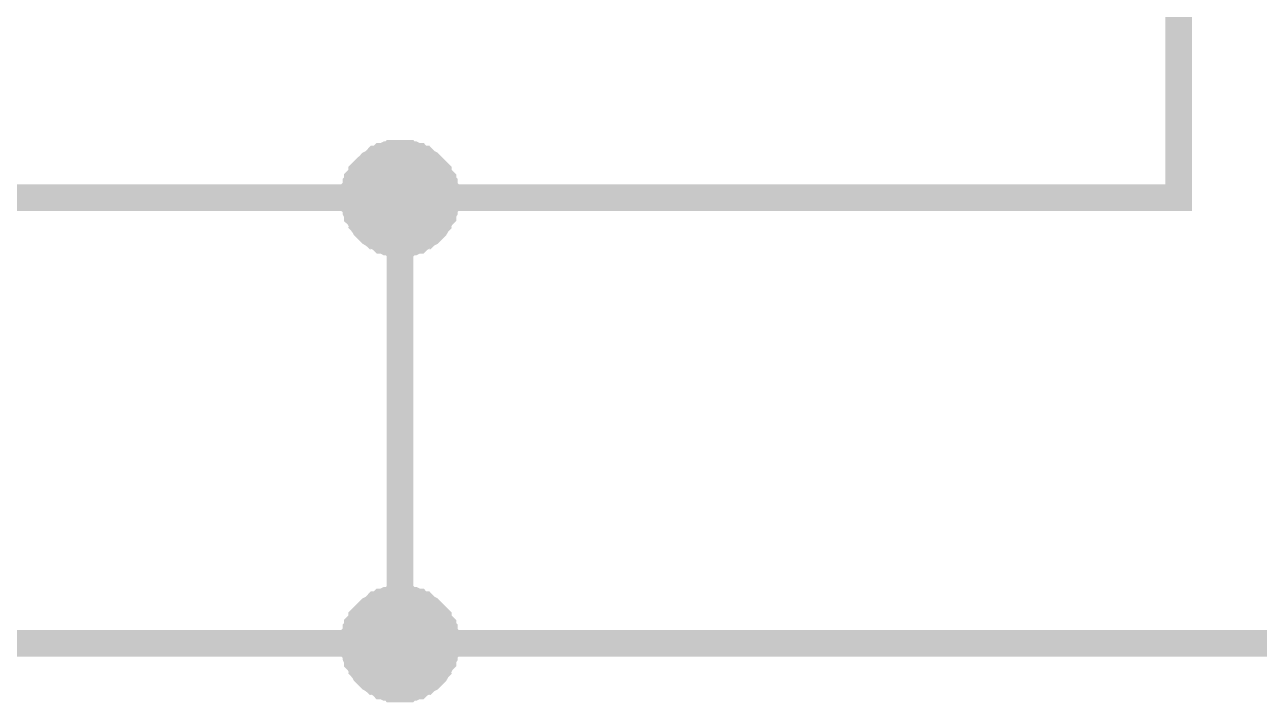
# Model space of a CAD drawing. Header units: millimetres. Extents: x 0 to 420, y 0 to 297.
# Drawn here: x 209.54 to 223.4, y 194.33 to 201.94 of the extents above; entities that cross this region are included whole.
import ezdxf

# ---------------------------------------------------------------- set-up
doc = ezdxf.new("R2010")
doc.units = ezdxf.units.MM
doc.layers.add('Sheet', color=255, linetype='Continuous')

msp = doc.modelspace()

# ---------------------------------------------------------------- linework, layer by layer
at = {"layer": 'Sheet'}
for points, const_width in [([(205.018, 206.241), (205.018, 199.998), (213.757, 199.998), (222.496, 199.998), (222.496, 202.498)], 0.3), ([(213.244, 199.998), (213.244, 200.031), (213.244, 200.048), (213.244, 200.081), (213.261, 200.097), (213.261, 200.131), (213.261, 200.147), (213.277, 200.164), (213.277, 200.197), (213.294, 200.213), (213.31, 200.23), (213.327, 200.263), (213.327, 200.28), (213.343, 200.296), (213.36, 200.313), (213.376, 200.329), (213.393, 200.346), (213.41, 200.362), (213.426, 200.379), (213.459, 200.396), (213.476, 200.412), (213.492, 200.429), (213.509, 200.429), (213.542, 200.445), (213.558, 200.462), (213.575, 200.462), (213.608, 200.478), (213.625, 200.478), (213.658, 200.478), (213.674, 200.495), (213.707, 200.495), (213.724, 200.495), (213.757, 200.495)], 0.3), ([(213.244, 199.998), (213.244, 200.031), (213.244, 200.048), (213.244, 200.081), (213.261, 200.097), (213.261, 200.131), (213.261, 200.147), (213.277, 200.164), (213.277, 200.197), (213.294, 200.213), (213.31, 200.23), (213.327, 200.263), (213.327, 200.28), (213.343, 200.296), (213.36, 200.313), (213.376, 200.329), (213.393, 200.346), (213.41, 200.362), (213.426, 200.379), (213.459, 200.396), (213.476, 200.412), (213.492, 200.429), (213.509, 200.429), (213.542, 200.445), (213.558, 200.462), (213.575, 200.462), (213.608, 200.478), (213.625, 200.478), (213.658, 200.478), (213.674, 200.495), (213.707, 200.495), (213.724, 200.495), (213.757, 200.495)], 0.3), ([(213.244, 199.998), (213.244, 200.031), (213.244, 200.048), (213.244, 200.081), (213.261, 200.097), (213.261, 200.131), (213.261, 200.147), (213.277, 200.164), (213.277, 200.197), (213.294, 200.213), (213.31, 200.23), (213.327, 200.263), (213.327, 200.28), (213.343, 200.296), (213.36, 200.313), (213.376, 200.329), (213.393, 200.346), (213.41, 200.362), (213.426, 200.379), (213.459, 200.396), (213.476, 200.412), (213.492, 200.429), (213.509, 200.429), (213.542, 200.445), (213.558, 200.462), (213.575, 200.462), (213.608, 200.478), (213.625, 200.478), (213.658, 200.478), (213.674, 200.495), (213.707, 200.495), (213.724, 200.495), (213.757, 200.495)], 0.3), ([(213.244, 199.998), (213.244, 200.031), (213.244, 200.048), (213.244, 200.081), (213.261, 200.097), (213.261, 200.131), (213.261, 200.147), (213.277, 200.164), (213.277, 200.197), (213.294, 200.213), (213.31, 200.23), (213.327, 200.263), (213.327, 200.28), (213.343, 200.296), (213.36, 200.313), (213.376, 200.329), (213.393, 200.346), (213.41, 200.362), (213.426, 200.379), (213.459, 200.396), (213.476, 200.412), (213.492, 200.429), (213.509, 200.429), (213.542, 200.445), (213.558, 200.462), (213.575, 200.462), (213.608, 200.478), (213.625, 200.478), (213.658, 200.478), (213.674, 200.495), (213.707, 200.495), (213.724, 200.495), (213.757, 200.495)], 0.3), ([(213.757, 200.495), (213.757, 200.495)], 0.3), ([(213.757, 200.495), (213.79, 200.495), (213.807, 200.495), (213.84, 200.495), (213.856, 200.478), (213.89, 200.478), (213.906, 200.478), (213.939, 200.462), (213.956, 200.462), (213.972, 200.445), (214.005, 200.429), (214.022, 200.429), (214.038, 200.412), (214.055, 200.396), (214.088, 200.379), (214.105, 200.362), (214.121, 200.346), (214.138, 200.329), (214.154, 200.313), (214.171, 200.296), (214.187, 200.28), (214.187, 200.263), (214.204, 200.23), (214.221, 200.213), (214.237, 200.197), (214.237, 200.164), (214.254, 200.147), (214.254, 200.131), (214.254, 200.097), (214.27, 200.081), (214.27, 200.048), (214.27, 200.031), (214.27, 199.998)], 0.3), ([(213.757, 200.495), (213.757, 200.495)], 0.3), ([(213.757, 200.495), (213.79, 200.495), (213.807, 200.495), (213.84, 200.495), (213.856, 200.478), (213.89, 200.478), (213.906, 200.478), (213.939, 200.462), (213.956, 200.462), (213.972, 200.445), (214.005, 200.429), (214.022, 200.429), (214.038, 200.412), (214.055, 200.396), (214.088, 200.379), (214.105, 200.362), (214.121, 200.346), (214.138, 200.329), (214.154, 200.313), (214.171, 200.296), (214.187, 200.28), (214.187, 200.263), (214.204, 200.23), (214.221, 200.213), (214.237, 200.197), (214.237, 200.164), (214.254, 200.147), (214.254, 200.131), (214.254, 200.097), (214.27, 200.081), (214.27, 200.048), (214.27, 200.031), (214.27, 199.998)], 0.3), ([(213.757, 200.495), (213.757, 200.495)], 0.3), ([(213.757, 200.495), (213.79, 200.495), (213.807, 200.495), (213.84, 200.495), (213.856, 200.478), (213.89, 200.478), (213.906, 200.478), (213.939, 200.462), (213.956, 200.462), (213.972, 200.445), (214.005, 200.429), (214.022, 200.429), (214.038, 200.412), (214.055, 200.396), (214.088, 200.379), (214.105, 200.362), (214.121, 200.346), (214.138, 200.329), (214.154, 200.313), (214.171, 200.296), (214.187, 200.28), (214.187, 200.263), (214.204, 200.23), (214.221, 200.213), (214.237, 200.197), (214.237, 200.164), (214.254, 200.147), (214.254, 200.131), (214.254, 200.097), (214.27, 200.081), (214.27, 200.048), (214.27, 200.031), (214.27, 199.998)], 0.3), ([(213.757, 200.495), (213.757, 200.495)], 0.3), ([(213.757, 200.495), (213.79, 200.495), (213.807, 200.495), (213.84, 200.495), (213.856, 200.478), (213.89, 200.478), (213.906, 200.478), (213.939, 200.462), (213.956, 200.462), (213.972, 200.445), (214.005, 200.429), (214.022, 200.429), (214.038, 200.412), (214.055, 200.396), (214.088, 200.379), (214.105, 200.362), (214.121, 200.346), (214.138, 200.329), (214.154, 200.313), (214.171, 200.296), (214.187, 200.28), (214.187, 200.263), (214.204, 200.23), (214.221, 200.213), (214.237, 200.197), (214.237, 200.164), (214.254, 200.147), (214.254, 200.131), (214.254, 200.097), (214.27, 200.081), (214.27, 200.048), (214.27, 200.031), (214.27, 199.998)], 0.3), ([(213.244, 199.998), (213.244, 200.031), (213.244, 200.048), (213.244, 200.081), (213.261, 200.097), (213.261, 200.131), (213.261, 200.147), (213.277, 200.164), (213.277, 200.197), (213.294, 200.213), (213.31, 200.23), (213.327, 200.263), (213.327, 200.28), (213.343, 200.296), (213.36, 200.313), (213.376, 200.329), (213.393, 200.346), (213.41, 200.362), (213.426, 200.379), (213.459, 200.396), (213.476, 200.412), (213.492, 200.429), (213.509, 200.429), (213.542, 200.445), (213.558, 200.462), (213.575, 200.462), (213.608, 200.478), (213.625, 200.478), (213.658, 200.478), (213.674, 200.495), (213.707, 200.495), (213.724, 200.495), (213.757, 200.495)], 0.0991), ([(213.244, 199.998), (213.244, 200.031), (213.244, 200.048), (213.244, 200.081), (213.261, 200.097), (213.261, 200.131), (213.261, 200.147), (213.277, 200.164), (213.277, 200.197), (213.294, 200.213), (213.31, 200.23), (213.327, 200.263), (213.327, 200.28), (213.343, 200.296), (213.36, 200.313), (213.376, 200.329), (213.393, 200.346), (213.41, 200.362), (213.426, 200.379), (213.459, 200.396), (213.476, 200.412), (213.492, 200.429), (213.509, 200.429), (213.542, 200.445), (213.558, 200.462), (213.575, 200.462), (213.608, 200.478), (213.625, 200.478), (213.658, 200.478), (213.674, 200.495), (213.707, 200.495), (213.724, 200.495), (213.757, 200.495)], 0.0991), ([(213.244, 199.998), (213.244, 200.031), (213.244, 200.048), (213.244, 200.081), (213.261, 200.097), (213.261, 200.131), (213.261, 200.147), (213.277, 200.164), (213.277, 200.197), (213.294, 200.213), (213.31, 200.23), (213.327, 200.263), (213.327, 200.28), (213.343, 200.296), (213.36, 200.313), (213.376, 200.329), (213.393, 200.346), (213.41, 200.362), (213.426, 200.379), (213.459, 200.396), (213.476, 200.412), (213.492, 200.429), (213.509, 200.429), (213.542, 200.445), (213.558, 200.462), (213.575, 200.462), (213.608, 200.478), (213.625, 200.478), (213.658, 200.478), (213.674, 200.495), (213.707, 200.495), (213.724, 200.495), (213.757, 200.495)], 0.0991), ([(213.244, 199.998), (213.244, 200.031), (213.244, 200.048), (213.244, 200.081), (213.261, 200.097), (213.261, 200.131), (213.261, 200.147), (213.277, 200.164), (213.277, 200.197), (213.294, 200.213), (213.31, 200.23), (213.327, 200.263), (213.327, 200.28), (213.343, 200.296), (213.36, 200.313), (213.376, 200.329), (213.393, 200.346), (213.41, 200.362), (213.426, 200.379), (213.459, 200.396), (213.476, 200.412), (213.492, 200.429), (213.509, 200.429), (213.542, 200.445), (213.558, 200.462), (213.575, 200.462), (213.608, 200.478), (213.625, 200.478), (213.658, 200.478), (213.674, 200.495), (213.707, 200.495), (213.724, 200.495), (213.757, 200.495)], 0.0991), ([(213.757, 200.495), (213.757, 200.495)], 0.0991), ([(213.757, 200.495), (213.79, 200.495), (213.807, 200.495), (213.84, 200.495), (213.856, 200.478), (213.89, 200.478), (213.906, 200.478), (213.939, 200.462), (213.956, 200.462), (213.972, 200.445), (214.005, 200.429), (214.022, 200.429), (214.038, 200.412), (214.055, 200.396), (214.088, 200.379), (214.105, 200.362), (214.121, 200.346), (214.138, 200.329), (214.154, 200.313), (214.171, 200.296), (214.187, 200.28), (214.187, 200.263), (214.204, 200.23), (214.221, 200.213), (214.237, 200.197), (214.237, 200.164), (214.254, 200.147), (214.254, 200.131), (214.254, 200.097), (214.27, 200.081), (214.27, 200.048), (214.27, 200.031), (214.27, 199.998)], 0.0991), ([(213.757, 200.495), (213.757, 200.495)], 0.0991), ([(213.757, 200.495), (213.79, 200.495), (213.807, 200.495), (213.84, 200.495), (213.856, 200.478), (213.89, 200.478), (213.906, 200.478), (213.939, 200.462), (213.956, 200.462), (213.972, 200.445), (214.005, 200.429), (214.022, 200.429), (214.038, 200.412), (214.055, 200.396), (214.088, 200.379), (214.105, 200.362), (214.121, 200.346), (214.138, 200.329), (214.154, 200.313), (214.171, 200.296), (214.187, 200.28), (214.187, 200.263), (214.204, 200.23), (214.221, 200.213), (214.237, 200.197), (214.237, 200.164), (214.254, 200.147), (214.254, 200.131), (214.254, 200.097), (214.27, 200.081), (214.27, 200.048), (214.27, 200.031), (214.27, 199.998)], 0.0991), ([(213.757, 200.495), (213.757, 200.495)], 0.0991), ([(213.757, 200.495), (213.79, 200.495), (213.807, 200.495), (213.84, 200.495), (213.856, 200.478), (213.89, 200.478), (213.906, 200.478), (213.939, 200.462), (213.956, 200.462), (213.972, 200.445), (214.005, 200.429), (214.022, 200.429), (214.038, 200.412), (214.055, 200.396), (214.088, 200.379), (214.105, 200.362), (214.121, 200.346), (214.138, 200.329), (214.154, 200.313), (214.171, 200.296), (214.187, 200.28), (214.187, 200.263), (214.204, 200.23), (214.221, 200.213), (214.237, 200.197), (214.237, 200.164), (214.254, 200.147), (214.254, 200.131), (214.254, 200.097), (214.27, 200.081), (214.27, 200.048), (214.27, 200.031), (214.27, 199.998)], 0.0991), ([(213.757, 200.495), (213.757, 200.495)], 0.0991), ([(213.757, 200.495), (213.79, 200.495), (213.807, 200.495), (213.84, 200.495), (213.856, 200.478), (213.89, 200.478), (213.906, 200.478), (213.939, 200.462), (213.956, 200.462), (213.972, 200.445), (214.005, 200.429), (214.022, 200.429), (214.038, 200.412), (214.055, 200.396), (214.088, 200.379), (214.105, 200.362), (214.121, 200.346), (214.138, 200.329), (214.154, 200.313), (214.171, 200.296), (214.187, 200.28), (214.187, 200.263), (214.204, 200.23), (214.221, 200.213), (214.237, 200.197), (214.237, 200.164), (214.254, 200.147), (214.254, 200.131), (214.254, 200.097), (214.27, 200.081), (214.27, 200.048), (214.27, 200.031), (214.27, 199.998)], 0.0991), ([(213.757, 199.485), (213.724, 199.485), (213.707, 199.485), (213.674, 199.485), (213.658, 199.501), (213.625, 199.501), (213.608, 199.501), (213.575, 199.518), (213.558, 199.518), (213.542, 199.534), (213.509, 199.551), (213.492, 199.568), (213.476, 199.568), (213.459, 199.584), (213.426, 199.601), (213.41, 199.617), (213.393, 199.634), (213.376, 199.65), (213.36, 199.667), (213.343, 199.7), (213.327, 199.717), (213.327, 199.733), (213.31, 199.75), (213.294, 199.783), (213.277, 199.799), (213.277, 199.816), (213.261, 199.849), (213.261, 199.866), (213.261, 199.899), (213.244, 199.915), (213.244, 199.948), (213.244, 199.965), (213.244, 199.998)], 0.3), ([(213.244, 199.998), (213.244, 199.998)], 0.3), ([(213.757, 199.485), (213.724, 199.485), (213.707, 199.485), (213.674, 199.485), (213.658, 199.501), (213.625, 199.501), (213.608, 199.501), (213.575, 199.518), (213.558, 199.518), (213.542, 199.534), (213.509, 199.551), (213.492, 199.568), (213.476, 199.568), (213.459, 199.584), (213.426, 199.601), (213.41, 199.617), (213.393, 199.634), (213.376, 199.65), (213.36, 199.667), (213.343, 199.7), (213.327, 199.717), (213.327, 199.733), (213.31, 199.75), (213.294, 199.783), (213.277, 199.799), (213.277, 199.816), (213.261, 199.849), (213.261, 199.866), (213.261, 199.899), (213.244, 199.915), (213.244, 199.948), (213.244, 199.965), (213.244, 199.998)], 0.3), ([(213.244, 199.998), (213.244, 199.998)], 0.3), ([(213.757, 199.485), (213.724, 199.485), (213.707, 199.485), (213.674, 199.485), (213.658, 199.501), (213.625, 199.501), (213.608, 199.501), (213.575, 199.518), (213.558, 199.518), (213.542, 199.534), (213.509, 199.551), (213.492, 199.568), (213.476, 199.568), (213.459, 199.584), (213.426, 199.601), (213.41, 199.617), (213.393, 199.634), (213.376, 199.65), (213.36, 199.667), (213.343, 199.7), (213.327, 199.717), (213.327, 199.733), (213.31, 199.75), (213.294, 199.783), (213.277, 199.799), (213.277, 199.816), (213.261, 199.849), (213.261, 199.866), (213.261, 199.899), (213.244, 199.915), (213.244, 199.948), (213.244, 199.965), (213.244, 199.998)], 0.3), ([(213.244, 199.998), (213.244, 199.998)], 0.3), ([(213.757, 199.485), (213.724, 199.485), (213.707, 199.485), (213.674, 199.485), (213.658, 199.501), (213.625, 199.501), (213.608, 199.501), (213.575, 199.518), (213.558, 199.518), (213.542, 199.534), (213.509, 199.551), (213.492, 199.568), (213.476, 199.568), (213.459, 199.584), (213.426, 199.601), (213.41, 199.617), (213.393, 199.634), (213.376, 199.65), (213.36, 199.667), (213.343, 199.7), (213.327, 199.717), (213.327, 199.733), (213.31, 199.75), (213.294, 199.783), (213.277, 199.799), (213.277, 199.816), (213.261, 199.849), (213.261, 199.866), (213.261, 199.899), (213.244, 199.915), (213.244, 199.948), (213.244, 199.965), (213.244, 199.998)], 0.3), ([(213.244, 199.998), (213.244, 199.998)], 0.3), ([(214.27, 199.998), (214.27, 199.965), (214.27, 199.948), (214.27, 199.915), (214.254, 199.899), (214.254, 199.866), (214.254, 199.849), (214.237, 199.816), (214.237, 199.799), (214.221, 199.783), (214.204, 199.75), (214.187, 199.733), (214.187, 199.717), (214.171, 199.7), (214.154, 199.667), (214.138, 199.65), (214.121, 199.634), (214.105, 199.617), (214.088, 199.601), (214.055, 199.584), (214.038, 199.568), (214.022, 199.568), (214.005, 199.551), (213.972, 199.534), (213.956, 199.518), (213.939, 199.518), (213.906, 199.501), (213.89, 199.501), (213.856, 199.501), (213.84, 199.485), (213.807, 199.485), (213.79, 199.485), (213.757, 199.485)], 0.3), ([(213.757, 199.998), (213.757, 194.997)], 0.3), ([(214.27, 199.998), (214.27, 199.965), (214.27, 199.948), (214.27, 199.915), (214.254, 199.899), (214.254, 199.866), (214.254, 199.849), (214.237, 199.816), (214.237, 199.799), (214.221, 199.783), (214.204, 199.75), (214.187, 199.733), (214.187, 199.717), (214.171, 199.7), (214.154, 199.667), (214.138, 199.65), (214.121, 199.634), (214.105, 199.617), (214.088, 199.601), (214.055, 199.584), (214.038, 199.568), (214.022, 199.568), (214.005, 199.551), (213.972, 199.534), (213.956, 199.518), (213.939, 199.518), (213.906, 199.501), (213.89, 199.501), (213.856, 199.501), (213.84, 199.485), (213.807, 199.485), (213.79, 199.485), (213.757, 199.485)], 0.3), ([(214.27, 199.998), (214.27, 199.965), (214.27, 199.948), (214.27, 199.915), (214.254, 199.899), (214.254, 199.866), (214.254, 199.849), (214.237, 199.816), (214.237, 199.799), (214.221, 199.783), (214.204, 199.75), (214.187, 199.733), (214.187, 199.717), (214.171, 199.7), (214.154, 199.667), (214.138, 199.65), (214.121, 199.634), (214.105, 199.617), (214.088, 199.601), (214.055, 199.584), (214.038, 199.568), (214.022, 199.568), (214.005, 199.551), (213.972, 199.534), (213.956, 199.518), (213.939, 199.518), (213.906, 199.501), (213.89, 199.501), (213.856, 199.501), (213.84, 199.485), (213.807, 199.485), (213.79, 199.485), (213.757, 199.485)], 0.3), ([(214.27, 199.998), (214.27, 199.965), (214.27, 199.948), (214.27, 199.915), (214.254, 199.899), (214.254, 199.866), (214.254, 199.849), (214.237, 199.816), (214.237, 199.799), (214.221, 199.783), (214.204, 199.75), (214.187, 199.733), (214.187, 199.717), (214.171, 199.7), (214.154, 199.667), (214.138, 199.65), (214.121, 199.634), (214.105, 199.617), (214.088, 199.601), (214.055, 199.584), (214.038, 199.568), (214.022, 199.568), (214.005, 199.551), (213.972, 199.534), (213.956, 199.518), (213.939, 199.518), (213.906, 199.501), (213.89, 199.501), (213.856, 199.501), (213.84, 199.485), (213.807, 199.485), (213.79, 199.485), (213.757, 199.485)], 0.3), ([(214.27, 199.998), (214.27, 199.998), (214.27, 199.998), (214.27, 199.998), (214.27, 199.998), (214.27, 199.998), (214.27, 199.998), (214.27, 199.998), (214.27, 199.998), (214.27, 199.998), (214.27, 199.998), (214.27, 199.998), (214.27, 199.998), (214.27, 199.998), (214.27, 199.998), (214.27, 199.998), (214.27, 199.998), (214.27, 199.998), (214.27, 199.998), (214.27, 199.998), (214.27, 199.998), (214.27, 199.998), (214.27, 199.998), (214.27, 199.998), (214.27, 199.998), (214.27, 199.998), (214.27, 199.998), (214.27, 199.998), (214.27, 199.998), (214.27, 199.998), (214.27, 199.998), (214.27, 199.998), (214.27, 199.998)], 0.3), ([(214.27, 199.998), (214.27, 199.998)], 0.3), ([(214.27, 199.998), (214.27, 199.998), (214.27, 199.998), (214.27, 199.998), (214.27, 199.998), (214.27, 199.998), (214.27, 199.998), (214.27, 199.998), (214.27, 199.998), (214.27, 199.998), (214.27, 199.998), (214.27, 199.998), (214.27, 199.998), (214.27, 199.998), (214.27, 199.998), (214.27, 199.998), (214.27, 199.998), (214.27, 199.998), (214.27, 199.998), (214.27, 199.998), (214.27, 199.998), (214.27, 199.998), (214.27, 199.998), (214.27, 199.998), (214.27, 199.998), (214.27, 199.998), (214.27, 199.998), (214.27, 199.998), (214.27, 199.998), (214.27, 199.998), (214.27, 199.998), (214.27, 199.998), (214.27, 199.998)], 0.3), ([(214.27, 199.998), (214.27, 199.998)], 0.3), ([(214.27, 199.998), (214.27, 199.998), (214.27, 199.998), (214.27, 199.998), (214.27, 199.998), (214.27, 199.998), (214.27, 199.998), (214.27, 199.998), (214.27, 199.998), (214.27, 199.998), (214.27, 199.998), (214.27, 199.998), (214.27, 199.998), (214.27, 199.998), (214.27, 199.998), (214.27, 199.998), (214.27, 199.998), (214.27, 199.998), (214.27, 199.998), (214.27, 199.998), (214.27, 199.998), (214.27, 199.998), (214.27, 199.998), (214.27, 199.998), (214.27, 199.998), (214.27, 199.998), (214.27, 199.998), (214.27, 199.998), (214.27, 199.998), (214.27, 199.998), (214.27, 199.998), (214.27, 199.998), (214.27, 199.998)], 0.3), ([(214.27, 199.998), (214.27, 199.998)], 0.3), ([(214.27, 199.998), (214.27, 199.998), (214.27, 199.998), (214.27, 199.998), (214.27, 199.998), (214.27, 199.998), (214.27, 199.998), (214.27, 199.998), (214.27, 199.998), (214.27, 199.998), (214.27, 199.998), (214.27, 199.998), (214.27, 199.998), (214.27, 199.998), (214.27, 199.998), (214.27, 199.998), (214.27, 199.998), (214.27, 199.998), (214.27, 199.998), (214.27, 199.998), (214.27, 199.998), (214.27, 199.998), (214.27, 199.998), (214.27, 199.998), (214.27, 199.998), (214.27, 199.998), (214.27, 199.998), (214.27, 199.998), (214.27, 199.998), (214.27, 199.998), (214.27, 199.998), (214.27, 199.998), (214.27, 199.998)], 0.3), ([(214.27, 199.998), (214.27, 199.998)], 0.3), ([(213.757, 199.485), (213.724, 199.485), (213.707, 199.485), (213.674, 199.485), (213.658, 199.501), (213.625, 199.501), (213.608, 199.501), (213.575, 199.518), (213.558, 199.518), (213.542, 199.534), (213.509, 199.551), (213.492, 199.568), (213.476, 199.568), (213.459, 199.584), (213.426, 199.601), (213.41, 199.617), (213.393, 199.634), (213.376, 199.65), (213.36, 199.667), (213.343, 199.7), (213.327, 199.717), (213.327, 199.733), (213.31, 199.75), (213.294, 199.783), (213.277, 199.799), (213.277, 199.816), (213.261, 199.849), (213.261, 199.866), (213.261, 199.899), (213.244, 199.915), (213.244, 199.948), (213.244, 199.965), (213.244, 199.998)], 0.0991), ([(213.244, 199.998), (213.244, 199.998)], 0.0991), ([(213.757, 199.485), (213.724, 199.485), (213.707, 199.485), (213.674, 199.485), (213.658, 199.501), (213.625, 199.501), (213.608, 199.501), (213.575, 199.518), (213.558, 199.518), (213.542, 199.534), (213.509, 199.551), (213.492, 199.568), (213.476, 199.568), (213.459, 199.584), (213.426, 199.601), (213.41, 199.617), (213.393, 199.634), (213.376, 199.65), (213.36, 199.667), (213.343, 199.7), (213.327, 199.717), (213.327, 199.733), (213.31, 199.75), (213.294, 199.783), (213.277, 199.799), (213.277, 199.816), (213.261, 199.849), (213.261, 199.866), (213.261, 199.899), (213.244, 199.915), (213.244, 199.948), (213.244, 199.965), (213.244, 199.998)], 0.0991), ([(213.244, 199.998), (213.244, 199.998)], 0.0991), ([(213.757, 199.485), (213.724, 199.485), (213.707, 199.485), (213.674, 199.485), (213.658, 199.501), (213.625, 199.501), (213.608, 199.501), (213.575, 199.518), (213.558, 199.518), (213.542, 199.534), (213.509, 199.551), (213.492, 199.568), (213.476, 199.568), (213.459, 199.584), (213.426, 199.601), (213.41, 199.617), (213.393, 199.634), (213.376, 199.65), (213.36, 199.667), (213.343, 199.7), (213.327, 199.717), (213.327, 199.733), (213.31, 199.75), (213.294, 199.783), (213.277, 199.799), (213.277, 199.816), (213.261, 199.849), (213.261, 199.866), (213.261, 199.899), (213.244, 199.915), (213.244, 199.948), (213.244, 199.965), (213.244, 199.998)], 0.0991), ([(213.244, 199.998), (213.244, 199.998)], 0.0991), ([(213.757, 199.485), (213.724, 199.485), (213.707, 199.485), (213.674, 199.485), (213.658, 199.501), (213.625, 199.501), (213.608, 199.501), (213.575, 199.518), (213.558, 199.518), (213.542, 199.534), (213.509, 199.551), (213.492, 199.568), (213.476, 199.568), (213.459, 199.584), (213.426, 199.601), (213.41, 199.617), (213.393, 199.634), (213.376, 199.65), (213.36, 199.667), (213.343, 199.7), (213.327, 199.717), (213.327, 199.733), (213.31, 199.75), (213.294, 199.783), (213.277, 199.799), (213.277, 199.816), (213.261, 199.849), (213.261, 199.866), (213.261, 199.899), (213.244, 199.915), (213.244, 199.948), (213.244, 199.965), (213.244, 199.998)], 0.0991), ([(213.244, 199.998), (213.244, 199.998)], 0.0991), ([(214.27, 199.998), (214.27, 199.965), (214.27, 199.948), (214.27, 199.915), (214.254, 199.899), (214.254, 199.866), (214.254, 199.849), (214.237, 199.816), (214.237, 199.799), (214.221, 199.783), (214.204, 199.75), (214.187, 199.733), (214.187, 199.717), (214.171, 199.7), (214.154, 199.667), (214.138, 199.65), (214.121, 199.634), (214.105, 199.617), (214.088, 199.601), (214.055, 199.584), (214.038, 199.568), (214.022, 199.568), (214.005, 199.551), (213.972, 199.534), (213.956, 199.518), (213.939, 199.518), (213.906, 199.501), (213.89, 199.501), (213.856, 199.501), (213.84, 199.485), (213.807, 199.485), (213.79, 199.485), (213.757, 199.485)], 0.0991), ([(214.27, 199.998), (214.27, 199.965), (214.27, 199.948), (214.27, 199.915), (214.254, 199.899), (214.254, 199.866), (214.254, 199.849), (214.237, 199.816), (214.237, 199.799), (214.221, 199.783), (214.204, 199.75), (214.187, 199.733), (214.187, 199.717), (214.171, 199.7), (214.154, 199.667), (214.138, 199.65), (214.121, 199.634), (214.105, 199.617), (214.088, 199.601), (214.055, 199.584), (214.038, 199.568), (214.022, 199.568), (214.005, 199.551), (213.972, 199.534), (213.956, 199.518), (213.939, 199.518), (213.906, 199.501), (213.89, 199.501), (213.856, 199.501), (213.84, 199.485), (213.807, 199.485), (213.79, 199.485), (213.757, 199.485)], 0.0991), ([(214.27, 199.998), (214.27, 199.965), (214.27, 199.948), (214.27, 199.915), (214.254, 199.899), (214.254, 199.866), (214.254, 199.849), (214.237, 199.816), (214.237, 199.799), (214.221, 199.783), (214.204, 199.75), (214.187, 199.733), (214.187, 199.717), (214.171, 199.7), (214.154, 199.667), (214.138, 199.65), (214.121, 199.634), (214.105, 199.617), (214.088, 199.601), (214.055, 199.584), (214.038, 199.568), (214.022, 199.568), (214.005, 199.551), (213.972, 199.534), (213.956, 199.518), (213.939, 199.518), (213.906, 199.501), (213.89, 199.501), (213.856, 199.501), (213.84, 199.485), (213.807, 199.485), (213.79, 199.485), (213.757, 199.485)], 0.0991), ([(214.27, 199.998), (214.27, 199.965), (214.27, 199.948), (214.27, 199.915), (214.254, 199.899), (214.254, 199.866), (214.254, 199.849), (214.237, 199.816), (214.237, 199.799), (214.221, 199.783), (214.204, 199.75), (214.187, 199.733), (214.187, 199.717), (214.171, 199.7), (214.154, 199.667), (214.138, 199.65), (214.121, 199.634), (214.105, 199.617), (214.088, 199.601), (214.055, 199.584), (214.038, 199.568), (214.022, 199.568), (214.005, 199.551), (213.972, 199.534), (213.956, 199.518), (213.939, 199.518), (213.906, 199.501), (213.89, 199.501), (213.856, 199.501), (213.84, 199.485), (213.807, 199.485), (213.79, 199.485), (213.757, 199.485)], 0.0991), ([(214.27, 199.998), (214.27, 199.998), (214.27, 199.998), (214.27, 199.998), (214.27, 199.998), (214.27, 199.998), (214.27, 199.998), (214.27, 199.998), (214.27, 199.998), (214.27, 199.998), (214.27, 199.998), (214.27, 199.998), (214.27, 199.998), (214.27, 199.998), (214.27, 199.998), (214.27, 199.998), (214.27, 199.998), (214.27, 199.998), (214.27, 199.998), (214.27, 199.998), (214.27, 199.998), (214.27, 199.998), (214.27, 199.998), (214.27, 199.998), (214.27, 199.998), (214.27, 199.998), (214.27, 199.998), (214.27, 199.998), (214.27, 199.998), (214.27, 199.998), (214.27, 199.998), (214.27, 199.998), (214.27, 199.998)], 0.0991), ([(214.27, 199.998), (214.27, 199.998)], 0.0991), ([(214.27, 199.998), (214.27, 199.998), (214.27, 199.998), (214.27, 199.998), (214.27, 199.998), (214.27, 199.998), (214.27, 199.998), (214.27, 199.998), (214.27, 199.998), (214.27, 199.998), (214.27, 199.998), (214.27, 199.998), (214.27, 199.998), (214.27, 199.998), (214.27, 199.998), (214.27, 199.998), (214.27, 199.998), (214.27, 199.998), (214.27, 199.998), (214.27, 199.998), (214.27, 199.998), (214.27, 199.998), (214.27, 199.998), (214.27, 199.998), (214.27, 199.998), (214.27, 199.998), (214.27, 199.998), (214.27, 199.998), (214.27, 199.998), (214.27, 199.998), (214.27, 199.998), (214.27, 199.998), (214.27, 199.998)], 0.0991), ([(214.27, 199.998), (214.27, 199.998)], 0.0991), ([(214.27, 199.998), (214.27, 199.998), (214.27, 199.998), (214.27, 199.998), (214.27, 199.998), (214.27, 199.998), (214.27, 199.998), (214.27, 199.998), (214.27, 199.998), (214.27, 199.998), (214.27, 199.998), (214.27, 199.998), (214.27, 199.998), (214.27, 199.998), (214.27, 199.998), (214.27, 199.998), (214.27, 199.998), (214.27, 199.998), (214.27, 199.998), (214.27, 199.998), (214.27, 199.998), (214.27, 199.998), (214.27, 199.998), (214.27, 199.998), (214.27, 199.998), (214.27, 199.998), (214.27, 199.998), (214.27, 199.998), (214.27, 199.998), (214.27, 199.998), (214.27, 199.998), (214.27, 199.998), (214.27, 199.998)], 0.0991), ([(214.27, 199.998), (214.27, 199.998)], 0.0991), ([(214.27, 199.998), (214.27, 199.998), (214.27, 199.998), (214.27, 199.998), (214.27, 199.998), (214.27, 199.998), (214.27, 199.998), (214.27, 199.998), (214.27, 199.998), (214.27, 199.998), (214.27, 199.998), (214.27, 199.998), (214.27, 199.998), (214.27, 199.998), (214.27, 199.998), (214.27, 199.998), (214.27, 199.998), (214.27, 199.998), (214.27, 199.998), (214.27, 199.998), (214.27, 199.998), (214.27, 199.998), (214.27, 199.998), (214.27, 199.998), (214.27, 199.998), (214.27, 199.998), (214.27, 199.998), (214.27, 199.998), (214.27, 199.998), (214.27, 199.998), (214.27, 199.998), (214.27, 199.998), (214.27, 199.998)], 0.0991), ([(214.27, 199.998), (214.27, 199.998)], 0.0991), ([(213.244, 194.997), (213.244, 195.03), (213.244, 195.047), (213.244, 195.08), (213.261, 195.097), (213.261, 195.13), (213.261, 195.146), (213.277, 195.163), (213.277, 195.196), (213.294, 195.213), (213.31, 195.229), (213.327, 195.262), (213.327, 195.279), (213.343, 195.295), (213.36, 195.312), (213.376, 195.329), (213.393, 195.345), (213.41, 195.362), (213.426, 195.378), (213.459, 195.395), (213.476, 195.411), (213.492, 195.428), (213.509, 195.428), (213.542, 195.444), (213.558, 195.461), (213.575, 195.461), (213.608, 195.478), (213.625, 195.478), (213.658, 195.478), (213.674, 195.494), (213.707, 195.494), (213.724, 195.494), (213.757, 195.494)], 0.3), ([(213.244, 194.997), (213.244, 195.03), (213.244, 195.047), (213.244, 195.08), (213.261, 195.097), (213.261, 195.13), (213.261, 195.146), (213.277, 195.163), (213.277, 195.196), (213.294, 195.213), (213.31, 195.229), (213.327, 195.262), (213.327, 195.279), (213.343, 195.295), (213.36, 195.312), (213.376, 195.329), (213.393, 195.345), (213.41, 195.362), (213.426, 195.378), (213.459, 195.395), (213.476, 195.411), (213.492, 195.428), (213.509, 195.428), (213.542, 195.444), (213.558, 195.461), (213.575, 195.461), (213.608, 195.478), (213.625, 195.478), (213.658, 195.478), (213.674, 195.494), (213.707, 195.494), (213.724, 195.494), (213.757, 195.494)], 0.3), ([(213.244, 194.997), (213.244, 195.03), (213.244, 195.047), (213.244, 195.08), (213.261, 195.097), (213.261, 195.13), (213.261, 195.146), (213.277, 195.163), (213.277, 195.196), (213.294, 195.213), (213.31, 195.229), (213.327, 195.262), (213.327, 195.279), (213.343, 195.295), (213.36, 195.312), (213.376, 195.329), (213.393, 195.345), (213.41, 195.362), (213.426, 195.378), (213.459, 195.395), (213.476, 195.411), (213.492, 195.428), (213.509, 195.428), (213.542, 195.444), (213.558, 195.461), (213.575, 195.461), (213.608, 195.478), (213.625, 195.478), (213.658, 195.478), (213.674, 195.494), (213.707, 195.494), (213.724, 195.494), (213.757, 195.494)], 0.3), ([(213.244, 194.997), (213.244, 195.03), (213.244, 195.047), (213.244, 195.08), (213.261, 195.097), (213.261, 195.13), (213.261, 195.146), (213.277, 195.163), (213.277, 195.196), (213.294, 195.213), (213.31, 195.229), (213.327, 195.262), (213.327, 195.279), (213.343, 195.295), (213.36, 195.312), (213.376, 195.329), (213.393, 195.345), (213.41, 195.362), (213.426, 195.378), (213.459, 195.395), (213.476, 195.411), (213.492, 195.428), (213.509, 195.428), (213.542, 195.444), (213.558, 195.461), (213.575, 195.461), (213.608, 195.478), (213.625, 195.478), (213.658, 195.478), (213.674, 195.494), (213.707, 195.494), (213.724, 195.494), (213.757, 195.494)], 0.3), ([(213.757, 195.494), (213.757, 195.494)], 0.3), ([(213.757, 195.494), (213.79, 195.494), (213.807, 195.494), (213.84, 195.494), (213.856, 195.478), (213.89, 195.478), (213.906, 195.478), (213.939, 195.461), (213.956, 195.461), (213.972, 195.444), (214.005, 195.428), (214.022, 195.428), (214.038, 195.411), (214.055, 195.395), (214.088, 195.378), (214.105, 195.362), (214.121, 195.345), (214.138, 195.329), (214.154, 195.312), (214.171, 195.295), (214.187, 195.279), (214.187, 195.262), (214.204, 195.229), (214.221, 195.213), (214.237, 195.196), (214.237, 195.163), (214.254, 195.146), (214.254, 195.13), (214.254, 195.097), (214.27, 195.08), (214.27, 195.047), (214.27, 195.03), (214.27, 194.997)], 0.3), ([(213.757, 195.494), (213.757, 195.494)], 0.3), ([(213.757, 195.494), (213.79, 195.494), (213.807, 195.494), (213.84, 195.494), (213.856, 195.478), (213.89, 195.478), (213.906, 195.478), (213.939, 195.461), (213.956, 195.461), (213.972, 195.444), (214.005, 195.428), (214.022, 195.428), (214.038, 195.411), (214.055, 195.395), (214.088, 195.378), (214.105, 195.362), (214.121, 195.345), (214.138, 195.329), (214.154, 195.312), (214.171, 195.295), (214.187, 195.279), (214.187, 195.262), (214.204, 195.229), (214.221, 195.213), (214.237, 195.196), (214.237, 195.163), (214.254, 195.146), (214.254, 195.13), (214.254, 195.097), (214.27, 195.08), (214.27, 195.047), (214.27, 195.03), (214.27, 194.997)], 0.3), ([(213.757, 195.494), (213.757, 195.494)], 0.3), ([(213.757, 195.494), (213.79, 195.494), (213.807, 195.494), (213.84, 195.494), (213.856, 195.478), (213.89, 195.478), (213.906, 195.478), (213.939, 195.461), (213.956, 195.461), (213.972, 195.444), (214.005, 195.428), (214.022, 195.428), (214.038, 195.411), (214.055, 195.395), (214.088, 195.378), (214.105, 195.362), (214.121, 195.345), (214.138, 195.329), (214.154, 195.312), (214.171, 195.295), (214.187, 195.279), (214.187, 195.262), (214.204, 195.229), (214.221, 195.213), (214.237, 195.196), (214.237, 195.163), (214.254, 195.146), (214.254, 195.13), (214.254, 195.097), (214.27, 195.08), (214.27, 195.047), (214.27, 195.03), (214.27, 194.997)], 0.3), ([(213.757, 195.494), (213.757, 195.494)], 0.3), ([(213.757, 195.494), (213.79, 195.494), (213.807, 195.494), (213.84, 195.494), (213.856, 195.478), (213.89, 195.478), (213.906, 195.478), (213.939, 195.461), (213.956, 195.461), (213.972, 195.444), (214.005, 195.428), (214.022, 195.428), (214.038, 195.411), (214.055, 195.395), (214.088, 195.378), (214.105, 195.362), (214.121, 195.345), (214.138, 195.329), (214.154, 195.312), (214.171, 195.295), (214.187, 195.279), (214.187, 195.262), (214.204, 195.229), (214.221, 195.213), (214.237, 195.196), (214.237, 195.163), (214.254, 195.146), (214.254, 195.13), (214.254, 195.097), (214.27, 195.08), (214.27, 195.047), (214.27, 195.03), (214.27, 194.997)], 0.3), ([(213.244, 194.997), (213.244, 195.03), (213.244, 195.047), (213.244, 195.08), (213.261, 195.097), (213.261, 195.13), (213.261, 195.146), (213.277, 195.163), (213.277, 195.196), (213.294, 195.213), (213.31, 195.229), (213.327, 195.262), (213.327, 195.279), (213.343, 195.295), (213.36, 195.312), (213.376, 195.329), (213.393, 195.345), (213.41, 195.362), (213.426, 195.378), (213.459, 195.395), (213.476, 195.411), (213.492, 195.428), (213.509, 195.428), (213.542, 195.444), (213.558, 195.461), (213.575, 195.461), (213.608, 195.478), (213.625, 195.478), (213.658, 195.478), (213.674, 195.494), (213.707, 195.494), (213.724, 195.494), (213.757, 195.494)], 0.0991), ([(213.244, 194.997), (213.244, 195.03), (213.244, 195.047), (213.244, 195.08), (213.261, 195.097), (213.261, 195.13), (213.261, 195.146), (213.277, 195.163), (213.277, 195.196), (213.294, 195.213), (213.31, 195.229), (213.327, 195.262), (213.327, 195.279), (213.343, 195.295), (213.36, 195.312), (213.376, 195.329), (213.393, 195.345), (213.41, 195.362), (213.426, 195.378), (213.459, 195.395), (213.476, 195.411), (213.492, 195.428), (213.509, 195.428), (213.542, 195.444), (213.558, 195.461), (213.575, 195.461), (213.608, 195.478), (213.625, 195.478), (213.658, 195.478), (213.674, 195.494), (213.707, 195.494), (213.724, 195.494), (213.757, 195.494)], 0.0991), ([(213.244, 194.997), (213.244, 195.03), (213.244, 195.047), (213.244, 195.08), (213.261, 195.097), (213.261, 195.13), (213.261, 195.146), (213.277, 195.163), (213.277, 195.196), (213.294, 195.213), (213.31, 195.229), (213.327, 195.262), (213.327, 195.279), (213.343, 195.295), (213.36, 195.312), (213.376, 195.329), (213.393, 195.345), (213.41, 195.362), (213.426, 195.378), (213.459, 195.395), (213.476, 195.411), (213.492, 195.428), (213.509, 195.428), (213.542, 195.444), (213.558, 195.461), (213.575, 195.461), (213.608, 195.478), (213.625, 195.478), (213.658, 195.478), (213.674, 195.494), (213.707, 195.494), (213.724, 195.494), (213.757, 195.494)], 0.0991), ([(213.244, 194.997), (213.244, 195.03), (213.244, 195.047), (213.244, 195.08), (213.261, 195.097), (213.261, 195.13), (213.261, 195.146), (213.277, 195.163), (213.277, 195.196), (213.294, 195.213), (213.31, 195.229), (213.327, 195.262), (213.327, 195.279), (213.343, 195.295), (213.36, 195.312), (213.376, 195.329), (213.393, 195.345), (213.41, 195.362), (213.426, 195.378), (213.459, 195.395), (213.476, 195.411), (213.492, 195.428), (213.509, 195.428), (213.542, 195.444), (213.558, 195.461), (213.575, 195.461), (213.608, 195.478), (213.625, 195.478), (213.658, 195.478), (213.674, 195.494), (213.707, 195.494), (213.724, 195.494), (213.757, 195.494)], 0.0991), ([(213.757, 195.494), (213.757, 195.494)], 0.0991), ([(213.757, 195.494), (213.79, 195.494), (213.807, 195.494), (213.84, 195.494), (213.856, 195.478), (213.89, 195.478), (213.906, 195.478), (213.939, 195.461), (213.956, 195.461), (213.972, 195.444), (214.005, 195.428), (214.022, 195.428), (214.038, 195.411), (214.055, 195.395), (214.088, 195.378), (214.105, 195.362), (214.121, 195.345), (214.138, 195.329), (214.154, 195.312), (214.171, 195.295), (214.187, 195.279), (214.187, 195.262), (214.204, 195.229), (214.221, 195.213), (214.237, 195.196), (214.237, 195.163), (214.254, 195.146), (214.254, 195.13), (214.254, 195.097), (214.27, 195.08), (214.27, 195.047), (214.27, 195.03), (214.27, 194.997)], 0.0991), ([(213.757, 195.494), (213.757, 195.494)], 0.0991), ([(213.757, 195.494), (213.79, 195.494), (213.807, 195.494), (213.84, 195.494), (213.856, 195.478), (213.89, 195.478), (213.906, 195.478), (213.939, 195.461), (213.956, 195.461), (213.972, 195.444), (214.005, 195.428), (214.022, 195.428), (214.038, 195.411), (214.055, 195.395), (214.088, 195.378), (214.105, 195.362), (214.121, 195.345), (214.138, 195.329), (214.154, 195.312), (214.171, 195.295), (214.187, 195.279), (214.187, 195.262), (214.204, 195.229), (214.221, 195.213), (214.237, 195.196), (214.237, 195.163), (214.254, 195.146), (214.254, 195.13), (214.254, 195.097), (214.27, 195.08), (214.27, 195.047), (214.27, 195.03), (214.27, 194.997)], 0.0991), ([(213.757, 195.494), (213.757, 195.494)], 0.0991), ([(213.757, 195.494), (213.79, 195.494), (213.807, 195.494), (213.84, 195.494), (213.856, 195.478), (213.89, 195.478), (213.906, 195.478), (213.939, 195.461), (213.956, 195.461), (213.972, 195.444), (214.005, 195.428), (214.022, 195.428), (214.038, 195.411), (214.055, 195.395), (214.088, 195.378), (214.105, 195.362), (214.121, 195.345), (214.138, 195.329), (214.154, 195.312), (214.171, 195.295), (214.187, 195.279), (214.187, 195.262), (214.204, 195.229), (214.221, 195.213), (214.237, 195.196), (214.237, 195.163), (214.254, 195.146), (214.254, 195.13), (214.254, 195.097), (214.27, 195.08), (214.27, 195.047), (214.27, 195.03), (214.27, 194.997)], 0.0991), ([(213.757, 195.494), (213.757, 195.494)], 0.0991), ([(213.757, 195.494), (213.79, 195.494), (213.807, 195.494), (213.84, 195.494), (213.856, 195.478), (213.89, 195.478), (213.906, 195.478), (213.939, 195.461), (213.956, 195.461), (213.972, 195.444), (214.005, 195.428), (214.022, 195.428), (214.038, 195.411), (214.055, 195.395), (214.088, 195.378), (214.105, 195.362), (214.121, 195.345), (214.138, 195.329), (214.154, 195.312), (214.171, 195.295), (214.187, 195.279), (214.187, 195.262), (214.204, 195.229), (214.221, 195.213), (214.237, 195.196), (214.237, 195.163), (214.254, 195.146), (214.254, 195.13), (214.254, 195.097), (214.27, 195.08), (214.27, 195.047), (214.27, 195.03), (214.27, 194.997)], 0.0991), ([(347.44, 194.997), (213.757, 194.997), (72.576, 194.997)], 0.3), ([(213.757, 194.484), (213.724, 194.484), (213.707, 194.484), (213.674, 194.484), (213.658, 194.501), (213.625, 194.501), (213.608, 194.501), (213.575, 194.517), (213.558, 194.517), (213.542, 194.534), (213.509, 194.55), (213.492, 194.567), (213.476, 194.567), (213.459, 194.583), (213.426, 194.6), (213.41, 194.616), (213.393, 194.633), (213.376, 194.65), (213.36, 194.666), (213.343, 194.699), (213.327, 194.716), (213.327, 194.732), (213.31, 194.749), (213.294, 194.782), (213.277, 194.799), (213.277, 194.815), (213.261, 194.848), (213.261, 194.865), (213.261, 194.898), (213.244, 194.915), (213.244, 194.948), (213.244, 194.964), (213.244, 194.997)], 0.3), ([(213.244, 194.997), (213.244, 194.997)], 0.3), ([(213.757, 194.484), (213.724, 194.484), (213.707, 194.484), (213.674, 194.484), (213.658, 194.501), (213.625, 194.501), (213.608, 194.501), (213.575, 194.517), (213.558, 194.517), (213.542, 194.534), (213.509, 194.55), (213.492, 194.567), (213.476, 194.567), (213.459, 194.583), (213.426, 194.6), (213.41, 194.616), (213.393, 194.633), (213.376, 194.65), (213.36, 194.666), (213.343, 194.699), (213.327, 194.716), (213.327, 194.732), (213.31, 194.749), (213.294, 194.782), (213.277, 194.799), (213.277, 194.815), (213.261, 194.848), (213.261, 194.865), (213.261, 194.898), (213.244, 194.915), (213.244, 194.948), (213.244, 194.964), (213.244, 194.997)], 0.3), ([(213.244, 194.997), (213.244, 194.997)], 0.3), ([(213.757, 194.484), (213.724, 194.484), (213.707, 194.484), (213.674, 194.484), (213.658, 194.501), (213.625, 194.501), (213.608, 194.501), (213.575, 194.517), (213.558, 194.517), (213.542, 194.534), (213.509, 194.55), (213.492, 194.567), (213.476, 194.567), (213.459, 194.583), (213.426, 194.6), (213.41, 194.616), (213.393, 194.633), (213.376, 194.65), (213.36, 194.666), (213.343, 194.699), (213.327, 194.716), (213.327, 194.732), (213.31, 194.749), (213.294, 194.782), (213.277, 194.799), (213.277, 194.815), (213.261, 194.848), (213.261, 194.865), (213.261, 194.898), (213.244, 194.915), (213.244, 194.948), (213.244, 194.964), (213.244, 194.997)], 0.3), ([(213.244, 194.997), (213.244, 194.997)], 0.3), ([(213.757, 194.484), (213.724, 194.484), (213.707, 194.484), (213.674, 194.484), (213.658, 194.501), (213.625, 194.501), (213.608, 194.501), (213.575, 194.517), (213.558, 194.517), (213.542, 194.534), (213.509, 194.55), (213.492, 194.567), (213.476, 194.567), (213.459, 194.583), (213.426, 194.6), (213.41, 194.616), (213.393, 194.633), (213.376, 194.65), (213.36, 194.666), (213.343, 194.699), (213.327, 194.716), (213.327, 194.732), (213.31, 194.749), (213.294, 194.782), (213.277, 194.799), (213.277, 194.815), (213.261, 194.848), (213.261, 194.865), (213.261, 194.898), (213.244, 194.915), (213.244, 194.948), (213.244, 194.964), (213.244, 194.997)], 0.3), ([(213.244, 194.997), (213.244, 194.997)], 0.3), ([(214.27, 194.997), (214.27, 194.964), (214.27, 194.948), (214.27, 194.915), (214.254, 194.898), (214.254, 194.865), (214.254, 194.848), (214.237, 194.815), (214.237, 194.799), (214.221, 194.782), (214.204, 194.749), (214.187, 194.732), (214.187, 194.716), (214.171, 194.699), (214.154, 194.666), (214.138, 194.65), (214.121, 194.633), (214.105, 194.616), (214.088, 194.6), (214.055, 194.583), (214.038, 194.567), (214.022, 194.567), (214.005, 194.55), (213.972, 194.534), (213.956, 194.517), (213.939, 194.517), (213.906, 194.501), (213.89, 194.501), (213.856, 194.501), (213.84, 194.484), (213.807, 194.484), (213.79, 194.484), (213.757, 194.484)], 0.3), ([(214.27, 194.997), (214.27, 194.964), (214.27, 194.948), (214.27, 194.915), (214.254, 194.898), (214.254, 194.865), (214.254, 194.848), (214.237, 194.815), (214.237, 194.799), (214.221, 194.782), (214.204, 194.749), (214.187, 194.732), (214.187, 194.716), (214.171, 194.699), (214.154, 194.666), (214.138, 194.65), (214.121, 194.633), (214.105, 194.616), (214.088, 194.6), (214.055, 194.583), (214.038, 194.567), (214.022, 194.567), (214.005, 194.55), (213.972, 194.534), (213.956, 194.517), (213.939, 194.517), (213.906, 194.501), (213.89, 194.501), (213.856, 194.501), (213.84, 194.484), (213.807, 194.484), (213.79, 194.484), (213.757, 194.484)], 0.3), ([(214.27, 194.997), (214.27, 194.964), (214.27, 194.948), (214.27, 194.915), (214.254, 194.898), (214.254, 194.865), (214.254, 194.848), (214.237, 194.815), (214.237, 194.799), (214.221, 194.782), (214.204, 194.749), (214.187, 194.732), (214.187, 194.716), (214.171, 194.699), (214.154, 194.666), (214.138, 194.65), (214.121, 194.633), (214.105, 194.616), (214.088, 194.6), (214.055, 194.583), (214.038, 194.567), (214.022, 194.567), (214.005, 194.55), (213.972, 194.534), (213.956, 194.517), (213.939, 194.517), (213.906, 194.501), (213.89, 194.501), (213.856, 194.501), (213.84, 194.484), (213.807, 194.484), (213.79, 194.484), (213.757, 194.484)], 0.3), ([(214.27, 194.997), (214.27, 194.964), (214.27, 194.948), (214.27, 194.915), (214.254, 194.898), (214.254, 194.865), (214.254, 194.848), (214.237, 194.815), (214.237, 194.799), (214.221, 194.782), (214.204, 194.749), (214.187, 194.732), (214.187, 194.716), (214.171, 194.699), (214.154, 194.666), (214.138, 194.65), (214.121, 194.633), (214.105, 194.616), (214.088, 194.6), (214.055, 194.583), (214.038, 194.567), (214.022, 194.567), (214.005, 194.55), (213.972, 194.534), (213.956, 194.517), (213.939, 194.517), (213.906, 194.501), (213.89, 194.501), (213.856, 194.501), (213.84, 194.484), (213.807, 194.484), (213.79, 194.484), (213.757, 194.484)], 0.3), ([(214.27, 194.997), (214.27, 194.997), (214.27, 194.997), (214.27, 194.997), (214.27, 194.997), (214.27, 194.997), (214.27, 194.997), (214.27, 194.997), (214.27, 194.997), (214.27, 194.997), (214.27, 194.997), (214.27, 194.997), (214.27, 194.997), (214.27, 194.997), (214.27, 194.997), (214.27, 194.997), (214.27, 194.997), (214.27, 194.997), (214.27, 194.997), (214.27, 194.997), (214.27, 194.997), (214.27, 194.997), (214.27, 194.997), (214.27, 194.997), (214.27, 194.997), (214.27, 194.997), (214.27, 194.997), (214.27, 194.997), (214.27, 194.997), (214.27, 194.997), (214.27, 194.997), (214.27, 194.997), (214.27, 194.997)], 0.3), ([(214.27, 194.997), (214.27, 194.997)], 0.3), ([(214.27, 194.997), (214.27, 194.997), (214.27, 194.997), (214.27, 194.997), (214.27, 194.997), (214.27, 194.997), (214.27, 194.997), (214.27, 194.997), (214.27, 194.997), (214.27, 194.997), (214.27, 194.997), (214.27, 194.997), (214.27, 194.997), (214.27, 194.997), (214.27, 194.997), (214.27, 194.997), (214.27, 194.997), (214.27, 194.997), (214.27, 194.997), (214.27, 194.997), (214.27, 194.997), (214.27, 194.997), (214.27, 194.997), (214.27, 194.997), (214.27, 194.997), (214.27, 194.997), (214.27, 194.997), (214.27, 194.997), (214.27, 194.997), (214.27, 194.997), (214.27, 194.997), (214.27, 194.997), (214.27, 194.997)], 0.3), ([(214.27, 194.997), (214.27, 194.997)], 0.3), ([(214.27, 194.997), (214.27, 194.997), (214.27, 194.997), (214.27, 194.997), (214.27, 194.997), (214.27, 194.997), (214.27, 194.997), (214.27, 194.997), (214.27, 194.997), (214.27, 194.997), (214.27, 194.997), (214.27, 194.997), (214.27, 194.997), (214.27, 194.997), (214.27, 194.997), (214.27, 194.997), (214.27, 194.997), (214.27, 194.997), (214.27, 194.997), (214.27, 194.997), (214.27, 194.997), (214.27, 194.997), (214.27, 194.997), (214.27, 194.997), (214.27, 194.997), (214.27, 194.997), (214.27, 194.997), (214.27, 194.997), (214.27, 194.997), (214.27, 194.997), (214.27, 194.997), (214.27, 194.997), (214.27, 194.997)], 0.3), ([(214.27, 194.997), (214.27, 194.997)], 0.3), ([(214.27, 194.997), (214.27, 194.997), (214.27, 194.997), (214.27, 194.997), (214.27, 194.997), (214.27, 194.997), (214.27, 194.997), (214.27, 194.997), (214.27, 194.997), (214.27, 194.997), (214.27, 194.997), (214.27, 194.997), (214.27, 194.997), (214.27, 194.997), (214.27, 194.997), (214.27, 194.997), (214.27, 194.997), (214.27, 194.997), (214.27, 194.997), (214.27, 194.997), (214.27, 194.997), (214.27, 194.997), (214.27, 194.997), (214.27, 194.997), (214.27, 194.997), (214.27, 194.997), (214.27, 194.997), (214.27, 194.997), (214.27, 194.997), (214.27, 194.997), (214.27, 194.997), (214.27, 194.997), (214.27, 194.997)], 0.3), ([(214.27, 194.997), (214.27, 194.997)], 0.3), ([(213.757, 194.484), (213.724, 194.484), (213.707, 194.484), (213.674, 194.484), (213.658, 194.501), (213.625, 194.501), (213.608, 194.501), (213.575, 194.517), (213.558, 194.517), (213.542, 194.534), (213.509, 194.55), (213.492, 194.567), (213.476, 194.567), (213.459, 194.583), (213.426, 194.6), (213.41, 194.616), (213.393, 194.633), (213.376, 194.65), (213.36, 194.666), (213.343, 194.699), (213.327, 194.716), (213.327, 194.732), (213.31, 194.749), (213.294, 194.782), (213.277, 194.799), (213.277, 194.815), (213.261, 194.848), (213.261, 194.865), (213.261, 194.898), (213.244, 194.915), (213.244, 194.948), (213.244, 194.964), (213.244, 194.997)], 0.0991), ([(213.244, 194.997), (213.244, 194.997)], 0.0991), ([(213.757, 194.484), (213.724, 194.484), (213.707, 194.484), (213.674, 194.484), (213.658, 194.501), (213.625, 194.501), (213.608, 194.501), (213.575, 194.517), (213.558, 194.517), (213.542, 194.534), (213.509, 194.55), (213.492, 194.567), (213.476, 194.567), (213.459, 194.583), (213.426, 194.6), (213.41, 194.616), (213.393, 194.633), (213.376, 194.65), (213.36, 194.666), (213.343, 194.699), (213.327, 194.716), (213.327, 194.732), (213.31, 194.749), (213.294, 194.782), (213.277, 194.799), (213.277, 194.815), (213.261, 194.848), (213.261, 194.865), (213.261, 194.898), (213.244, 194.915), (213.244, 194.948), (213.244, 194.964), (213.244, 194.997)], 0.0991), ([(213.244, 194.997), (213.244, 194.997)], 0.0991), ([(213.757, 194.484), (213.724, 194.484), (213.707, 194.484), (213.674, 194.484), (213.658, 194.501), (213.625, 194.501), (213.608, 194.501), (213.575, 194.517), (213.558, 194.517), (213.542, 194.534), (213.509, 194.55), (213.492, 194.567), (213.476, 194.567), (213.459, 194.583), (213.426, 194.6), (213.41, 194.616), (213.393, 194.633), (213.376, 194.65), (213.36, 194.666), (213.343, 194.699), (213.327, 194.716), (213.327, 194.732), (213.31, 194.749), (213.294, 194.782), (213.277, 194.799), (213.277, 194.815), (213.261, 194.848), (213.261, 194.865), (213.261, 194.898), (213.244, 194.915), (213.244, 194.948), (213.244, 194.964), (213.244, 194.997)], 0.0991), ([(213.244, 194.997), (213.244, 194.997)], 0.0991), ([(213.757, 194.484), (213.724, 194.484), (213.707, 194.484), (213.674, 194.484), (213.658, 194.501), (213.625, 194.501), (213.608, 194.501), (213.575, 194.517), (213.558, 194.517), (213.542, 194.534), (213.509, 194.55), (213.492, 194.567), (213.476, 194.567), (213.459, 194.583), (213.426, 194.6), (213.41, 194.616), (213.393, 194.633), (213.376, 194.65), (213.36, 194.666), (213.343, 194.699), (213.327, 194.716), (213.327, 194.732), (213.31, 194.749), (213.294, 194.782), (213.277, 194.799), (213.277, 194.815), (213.261, 194.848), (213.261, 194.865), (213.261, 194.898), (213.244, 194.915), (213.244, 194.948), (213.244, 194.964), (213.244, 194.997)], 0.0991), ([(213.244, 194.997), (213.244, 194.997)], 0.0991), ([(214.27, 194.997), (214.27, 194.964), (214.27, 194.948), (214.27, 194.915), (214.254, 194.898), (214.254, 194.865), (214.254, 194.848), (214.237, 194.815), (214.237, 194.799), (214.221, 194.782), (214.204, 194.749), (214.187, 194.732), (214.187, 194.716), (214.171, 194.699), (214.154, 194.666), (214.138, 194.65), (214.121, 194.633), (214.105, 194.616), (214.088, 194.6), (214.055, 194.583), (214.038, 194.567), (214.022, 194.567), (214.005, 194.55), (213.972, 194.534), (213.956, 194.517), (213.939, 194.517), (213.906, 194.501), (213.89, 194.501), (213.856, 194.501), (213.84, 194.484), (213.807, 194.484), (213.79, 194.484), (213.757, 194.484)], 0.0991), ([(214.27, 194.997), (214.27, 194.964), (214.27, 194.948), (214.27, 194.915), (214.254, 194.898), (214.254, 194.865), (214.254, 194.848), (214.237, 194.815), (214.237, 194.799), (214.221, 194.782), (214.204, 194.749), (214.187, 194.732), (214.187, 194.716), (214.171, 194.699), (214.154, 194.666), (214.138, 194.65), (214.121, 194.633), (214.105, 194.616), (214.088, 194.6), (214.055, 194.583), (214.038, 194.567), (214.022, 194.567), (214.005, 194.55), (213.972, 194.534), (213.956, 194.517), (213.939, 194.517), (213.906, 194.501), (213.89, 194.501), (213.856, 194.501), (213.84, 194.484), (213.807, 194.484), (213.79, 194.484), (213.757, 194.484)], 0.0991), ([(214.27, 194.997), (214.27, 194.964), (214.27, 194.948), (214.27, 194.915), (214.254, 194.898), (214.254, 194.865), (214.254, 194.848), (214.237, 194.815), (214.237, 194.799), (214.221, 194.782), (214.204, 194.749), (214.187, 194.732), (214.187, 194.716), (214.171, 194.699), (214.154, 194.666), (214.138, 194.65), (214.121, 194.633), (214.105, 194.616), (214.088, 194.6), (214.055, 194.583), (214.038, 194.567), (214.022, 194.567), (214.005, 194.55), (213.972, 194.534), (213.956, 194.517), (213.939, 194.517), (213.906, 194.501), (213.89, 194.501), (213.856, 194.501), (213.84, 194.484), (213.807, 194.484), (213.79, 194.484), (213.757, 194.484)], 0.0991), ([(214.27, 194.997), (214.27, 194.964), (214.27, 194.948), (214.27, 194.915), (214.254, 194.898), (214.254, 194.865), (214.254, 194.848), (214.237, 194.815), (214.237, 194.799), (214.221, 194.782), (214.204, 194.749), (214.187, 194.732), (214.187, 194.716), (214.171, 194.699), (214.154, 194.666), (214.138, 194.65), (214.121, 194.633), (214.105, 194.616), (214.088, 194.6), (214.055, 194.583), (214.038, 194.567), (214.022, 194.567), (214.005, 194.55), (213.972, 194.534), (213.956, 194.517), (213.939, 194.517), (213.906, 194.501), (213.89, 194.501), (213.856, 194.501), (213.84, 194.484), (213.807, 194.484), (213.79, 194.484), (213.757, 194.484)], 0.0991), ([(214.27, 194.997), (214.27, 194.997), (214.27, 194.997), (214.27, 194.997), (214.27, 194.997), (214.27, 194.997), (214.27, 194.997), (214.27, 194.997), (214.27, 194.997), (214.27, 194.997), (214.27, 194.997), (214.27, 194.997), (214.27, 194.997), (214.27, 194.997), (214.27, 194.997), (214.27, 194.997), (214.27, 194.997), (214.27, 194.997), (214.27, 194.997), (214.27, 194.997), (214.27, 194.997), (214.27, 194.997), (214.27, 194.997), (214.27, 194.997), (214.27, 194.997), (214.27, 194.997), (214.27, 194.997), (214.27, 194.997), (214.27, 194.997), (214.27, 194.997), (214.27, 194.997), (214.27, 194.997), (214.27, 194.997)], 0.0991), ([(214.27, 194.997), (214.27, 194.997)], 0.0991), ([(214.27, 194.997), (214.27, 194.997), (214.27, 194.997), (214.27, 194.997), (214.27, 194.997), (214.27, 194.997), (214.27, 194.997), (214.27, 194.997), (214.27, 194.997), (214.27, 194.997), (214.27, 194.997), (214.27, 194.997), (214.27, 194.997), (214.27, 194.997), (214.27, 194.997), (214.27, 194.997), (214.27, 194.997), (214.27, 194.997), (214.27, 194.997), (214.27, 194.997), (214.27, 194.997), (214.27, 194.997), (214.27, 194.997), (214.27, 194.997), (214.27, 194.997), (214.27, 194.997), (214.27, 194.997), (214.27, 194.997), (214.27, 194.997), (214.27, 194.997), (214.27, 194.997), (214.27, 194.997), (214.27, 194.997)], 0.0991), ([(214.27, 194.997), (214.27, 194.997)], 0.0991), ([(214.27, 194.997), (214.27, 194.997), (214.27, 194.997), (214.27, 194.997), (214.27, 194.997), (214.27, 194.997), (214.27, 194.997), (214.27, 194.997), (214.27, 194.997), (214.27, 194.997), (214.27, 194.997), (214.27, 194.997), (214.27, 194.997), (214.27, 194.997), (214.27, 194.997), (214.27, 194.997), (214.27, 194.997), (214.27, 194.997), (214.27, 194.997), (214.27, 194.997), (214.27, 194.997), (214.27, 194.997), (214.27, 194.997), (214.27, 194.997), (214.27, 194.997), (214.27, 194.997), (214.27, 194.997), (214.27, 194.997), (214.27, 194.997), (214.27, 194.997), (214.27, 194.997), (214.27, 194.997), (214.27, 194.997)], 0.0991), ([(214.27, 194.997), (214.27, 194.997)], 0.0991), ([(214.27, 194.997), (214.27, 194.997), (214.27, 194.997), (214.27, 194.997), (214.27, 194.997), (214.27, 194.997), (214.27, 194.997), (214.27, 194.997), (214.27, 194.997), (214.27, 194.997), (214.27, 194.997), (214.27, 194.997), (214.27, 194.997), (214.27, 194.997), (214.27, 194.997), (214.27, 194.997), (214.27, 194.997), (214.27, 194.997), (214.27, 194.997), (214.27, 194.997), (214.27, 194.997), (214.27, 194.997), (214.27, 194.997), (214.27, 194.997), (214.27, 194.997), (214.27, 194.997), (214.27, 194.997), (214.27, 194.997), (214.27, 194.997), (214.27, 194.997), (214.27, 194.997), (214.27, 194.997), (214.27, 194.997)], 0.0991), ([(214.27, 194.997), (214.27, 194.997)], 0.0991)]:
    msp.add_lwpolyline(points, dxfattribs=dict(at, const_width=const_width))
at = {"layer": 'Sheet', "const_width": 0.508}
for points in [[(213.496, 200, 1), (214.004, 200, 1)], [(213.496, 195, 1), (214.004, 195, 1)]]:
    msp.add_lwpolyline(points, format="xyb", close=True, dxfattribs=at)

doc.saveas('drawing.dxf')
